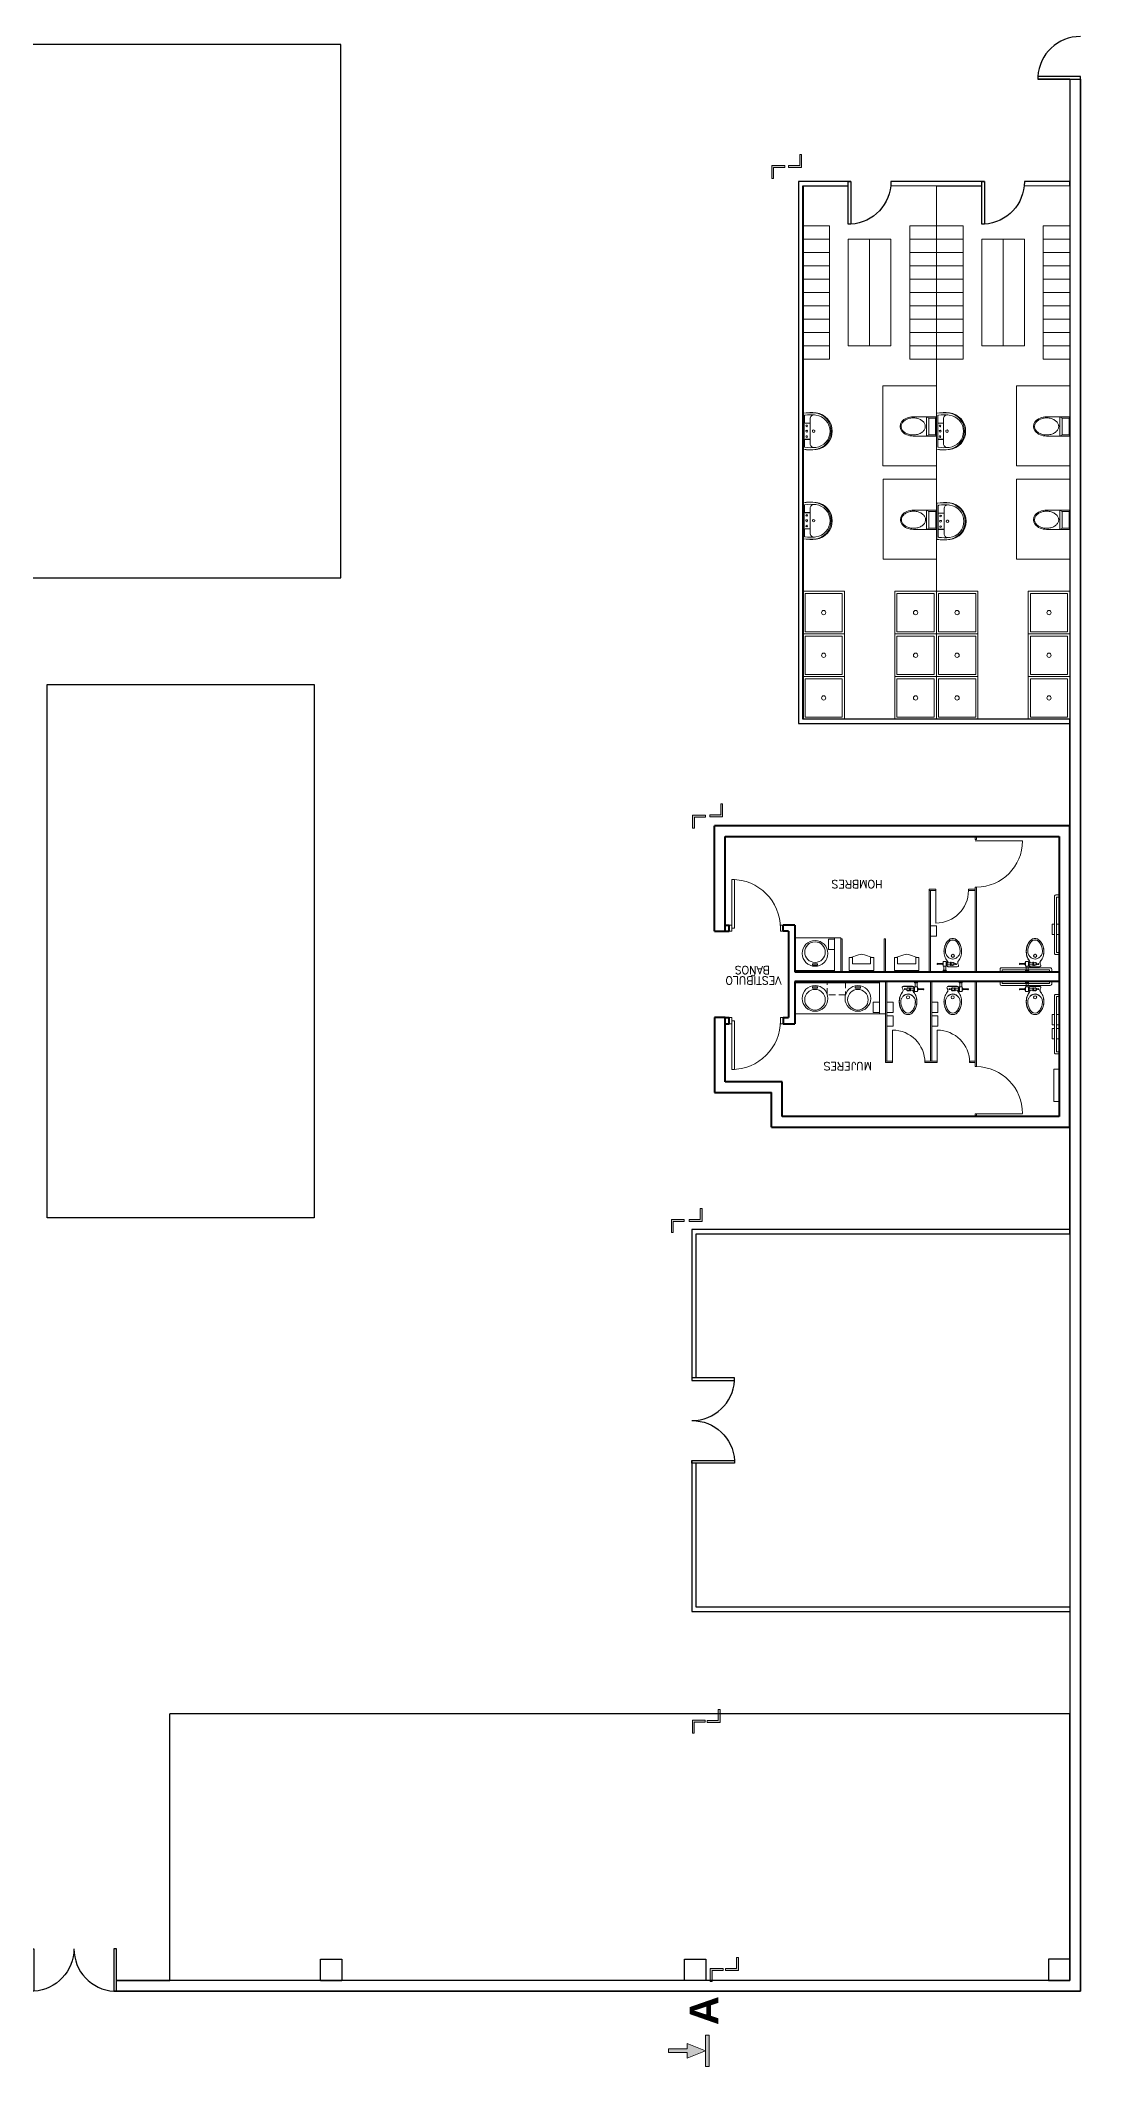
# Model space of a CAD drawing. Header units: millimetres. Extents: x 3014 to 3704, y 1026 to 1694.
# Drawn here: x 3508.9 to 3703.7, y 1026 to 1405.9 of the extents above; entities that cross this region are included whole.
import ezdxf

# ---------------------------------------------------------------- set-up
doc = ezdxf.new("R2010")
doc.units = ezdxf.units.MM
doc.linetypes.add('HIDDEN2', pattern=[0.1875, 0.125, -0.0625])
doc.linetypes.add('MORSE_D', pattern=[31.75, 12.7, -6.35, 0, -6.35, 0, -6.35])
doc.layers.add('082009 Linde Antigua', color=104, linetype='Continuous')
doc.layers.add('CARPINTERIA', color=255, linetype='Continuous')
for name, color, linetype, lineweight in [('A-MOBILIARIO FIJO', 23, 'Continuous', 5), ('A-MUROS', 51, 'Continuous', 40), ('A-PUERTAS', 31, 'Continuous', 13), ('A-TEXTO AREAS', 253, 'Continuous', 15)]:
    doc.layers.add(name, color=color, linetype=linetype, lineweight=lineweight)
doc.styles.add('LETREOS', font='simplex8.shx', dxfattribs={"height": 0.15})
doc.styles.get("Standard").update_dxf_attribs({"font": 'arial.ttf'})

# ---------------------------------------------------------------- blocks, each defined once
blk = doc.blocks.new('AG131')
for p, q in [((0.033, -0.5), (0.033, 0.5)), ((0.033, 0.5), (0.833, 0.5)), ((0.833, 0.375), (0.448, 0.375)), ((0.448, 0.375), (0.448, -0.375)), ((0.833, 0.5), (0.833, 0.375)), ((0.833, 0.437), (1.004, 0.118)), ((0.033, -0.5), (0.833, -0.5)), ((0.833, -0.375), (0.448, -0.375)), ((0.833, -0.437), (1.004, -0.118)), ((0.833, -0.5), (0.833, -0.375))]:
    blk.add_line(p, q)
blk.add_arc((0.784, 0), 0.25, 331.83304, 28.16696)
blk = doc.blocks.new('A1138DA', base_point=(8, 4.5))
for p, q in [((8.1, 4.6), (8.05, 4.6)), ((8.05, 4.6), (8.05, 4.4)), ((8.05, 4.4), (8.1, 4.4)), ((8.1, 4.4), (8.1, 4.6))]:
    blk.add_line(p, q)
for centre, radius in [((8.5, 4.5), 0.5), ((8.55, 4.5), 0.4)]:
    blk.add_circle(centre, radius)
blk = doc.blocks.new('37int 12')
at = {"layer": 'A-PUERTAS', "linetype": 'ByBlock'}
for points in [[(323.652, 21.756), (323.703, 21.756), (323.703, 21.873), (323.652, 21.873)], [(323.754, 21.815), (323.754, 20.9), (323.703, 20.9), (323.703, 21.815)], [(324.618, 21.756), (324.668, 21.756), (324.668, 21.873), (324.618, 21.873)]]:
    blk.add_lwpolyline(points, close=True, dxfattribs=at)
blk.add_arc((323.703, 21.815), 0.914, 270, 0, dxfattribs=at)
blk = doc.blocks.new('inodoro baño publico')
at = {"layer": 'A-MOBILIARIO FIJO', "ltscale": 0.001}
for p, q in [((-0.169, 0.066), (-0.169, -0.011)), ((-0.168, 0.066), (-0.168, -0.011)), ((-0.166, 0.079), (-0.166, 0.066)), ((-0.134, 0.079), (-0.134, 0.066)), ((-0.132, 0.066), (-0.132, -0.011)), ((-0.131, 0.066), (-0.131, -0.011)), ((-0.085, 0), (0.085, 0)), ((-0.294, -0.055), (-0.294, -0.055)), ((-0.189, -0.05), (-0.284, -0.045)), ((-0.189, -0.052), (-0.284, -0.047)), ((-0.189, -0.058), (-0.284, -0.063)), ((-0.189, -0.06), (-0.284, -0.065)), ((-0.122, -0.04), (-0.108, -0.04)), ((-0.122, -0.071), (-0.108, -0.071)), ((-0.044, -0.036), (-0.108, -0.036)), ((-0.044, -0.074), (-0.108, -0.074)), ((-0.093, -0.079), (-0.093, -0.074)), ((-0.092, -0.079), (-0.092, -0.074)), ((-0.085, -0.001), (0.085, -0.001)), ((-0.044, -0.04), (-0.03, -0.04)), ((-0.044, -0.071), (-0.03, -0.071)), ((0.001, -0.036), (-0.03, -0.036)), ((0.001, -0.074), (-0.03, -0.074)), ((0.092, -0.079), (0.092, -0.071)), ((0.093, -0.079), (0.093, -0.071))]:
    blk.add_line(p, q, dxfattribs=at)
for points in [[(-0.112, 0.094), (-0.188, 0.094), (-0.188, 0.081), (-0.112, 0.081), (-0.112, 0.094)], [(-0.122, 0.079), (-0.178, 0.079), (-0.178, 0.066), (-0.122, 0.066), (-0.122, 0.079)], [(-0.178, -0.036), (-0.189, -0.036), (-0.189, -0.074), (-0.178, -0.074), (-0.178, -0.036)], [(-0.122, -0.011), (-0.178, -0.011), (-0.178, -0.099), (-0.122, -0.099), (-0.122, -0.011)], [(-0.122, -0.027), (-0.122, -0.084), (-0.108, -0.084), (-0.108, -0.027), (-0.122, -0.027)], [(-0.044, -0.027), (-0.044, -0.084), (-0.03, -0.084), (-0.03, -0.027), (-0.044, -0.027)]]:
    blk.add_lwpolyline(points, dxfattribs=at)
for points in [[(-0.113, 0.093), (-0.187, 0.093), (-0.187, 0.082), (-0.113, 0.082)], [(-0.123, 0.078), (-0.177, 0.078), (-0.177, 0.067), (-0.123, 0.067)], [(-0.179, -0.037), (-0.188, -0.037), (-0.188, -0.073), (-0.179, -0.073)], [(-0.123, -0.012), (-0.177, -0.012), (-0.177, -0.098), (-0.123, -0.098)], [(-0.121, -0.028), (-0.121, -0.083), (-0.109, -0.083), (-0.109, -0.028)], [(-0.043, -0.028), (-0.043, -0.083), (-0.031, -0.083), (-0.031, -0.028)]]:
    blk.add_lwpolyline(points, close=True, dxfattribs=at)
for centre, radius in [((0.001, -0.206), 0.0298), ((0.001, -0.206), 0.0288), ((0.058, -0.052), 0.0096)]:
    blk.add_circle(centre, radius, dxfattribs=at)
for centre, radius, start, end in [((-0.085, -0.025), 0.025, 90, 184.6199), ((-0.284, -0.055), 0.01, 88.5679, 180), ((-0.284, -0.055), 0.01, 180, 271.4321), ((-0.284, -0.055), 0.008, 88.5679, 180), ((-0.284, -0.055), 0.008, 180, 271.4321), ((0.194, -0.291), 0.359, 164.4287, 180.0082), ((0.127, -0.291), 0.292, 180, 197.2579), ((0.194, -0.291), 0.358, 164.4287, 180.0082), ((0.127, -0.291), 0.291, 180, 197.2579), ((0.065, -0.262), 0.227, 138.7035, 162.7421), ((0.118, -0.304), 0.28, 195.3318, 212.9791), ((0.065, -0.262), 0.226, 138.7035, 162.7421), ((0.118, -0.304), 0.279, 195.3318, 212.9791), ((0.017, -0.291), 0.155, 157.3484, 179.9533), ((0.127, -0.291), 0.265, 180, 197.2579), ((0.017, -0.291), 0.154, 157.3484, 179.9533), ((0.127, -0.291), 0.264, 180, 197.2579), ((-0.011, -0.28), 0.124, 132.3178, 157.1642), ((0.119, -0.303), 0.253, 195.098, 212.5016), ((-0.011, -0.28), 0.123, 132.3178, 157.1642), ((0.119, -0.303), 0.252, 195.098, 212.5016), ((-0.085, -0.025), 0.024, 90, 184.6199), ((-0.085, -0.025), 0.025, 202.092, 206.9055), ((-0.143, -0.079), 0.05, 318.7035, 360), ((-0.143, -0.079), 0.051, 318.7035, 360), ((-0.004, -0.272), 0.124, 110.3998, 137.0732), ((-0.004, -0.272), 0.123, 110.3998, 137.0732), ((0, -0.242), 0.0977, 90, 118.9112), ((0, -0.242), 0.0967, 90, 118.9112), ((0.001, -0.055), 0.0288, 221.2951, 138.7049), ((0, -0.242), 0.0977, 61.0888, 90), ((0, -0.242), 0.0967, 61.0888, 90), ((0.001, -0.055), 0.019, 270, 90), ((0.004, -0.272), 0.124, 42.9268, 69.6002), ((0.004, -0.272), 0.123, 42.9268, 69.6002), ((0.085, -0.025), 0.025, 319.4189, 90), ((0.085, -0.025), 0.024, 319.4189, 90), ((0.139, -0.071), 0.0471, 139.4189, 179.0898), ((0.143, -0.079), 0.051, 180, 221.2965), ((0.139, -0.071), 0.0461, 139.4189, 179.0898), ((0.143, -0.079), 0.05, 180, 221.2965), ((0.011, -0.28), 0.123, 22.8358, 47.6822), ((-0.119, -0.303), 0.252, 327.4984, 344.902), ((0.011, -0.28), 0.124, 22.8358, 47.6822), ((-0.119, -0.303), 0.253, 327.4984, 344.902), ((-0.065, -0.262), 0.226, 17.2579, 41.2965), ((-0.065, -0.262), 0.227, 17.2579, 41.2965), ((-0.118, -0.304), 0.279, 327.0209, 344.6682), ((-0.118, -0.304), 0.28, 327.0209, 344.6682), ((-0.017, -0.291), 0.154, 0.0467, 22.6516), ((-0.127, -0.291), 0.264, 342.7421, 360), ((-0.017, -0.291), 0.155, 0.0467, 22.6516), ((-0.127, -0.291), 0.265, 342.7421, 360), ((-0.194, -0.291), 0.358, 359.9918, 15.5713), ((-0.127, -0.291), 0.291, 342.7421, 360), ((-0.194, -0.291), 0.359, 359.9918, 15.5713), ((-0.127, -0.291), 0.292, 342.7421, 360), ((0.06, -0.342), 0.21, 212.7314, 234.9862), ((0.06, -0.342), 0.209, 212.7314, 234.9862), ((0.06, -0.342), 0.183, 212.0544, 233.9659), ((0.06, -0.342), 0.182, 212.0544, 233.9659), ((0, -0.405), 0.125, 241.0888, 270), ((0, -0.405), 0.124, 241.0888, 270), ((0, -0.405), 0.0967, 241.0888, 270), ((0, -0.405), 0.0977, 241.0888, 270), ((0, -0.405), 0.0967, 270, 298.9112), ((0, -0.405), 0.0977, 270, 298.9112), ((0, -0.405), 0.124, 270, 298.9112), ((0, -0.405), 0.125, 270, 298.9112), ((-0.06, -0.342), 0.182, 306.0341, 327.9456), ((-0.06, -0.342), 0.183, 306.0341, 327.9456), ((-0.06, -0.342), 0.209, 305.0138, 327.2686), ((-0.06, -0.342), 0.21, 305.0138, 327.2686)]:
    blk.add_arc(centre, radius, start, end, dxfattribs=at)
blk = doc.blocks.new('bn07')
at = {"layer": 'A-MOBILIARIO FIJO', "linetype": 'ByBlock'}
for p, q in [((0.959, 5.702), (0.858, 5.702)), ((0.959, 5.093), (0.959, 5.702)), ((0.959, 5.093), (0.858, 5.093))]:
    blk.add_line(p, q, dxfattribs=at)
at = {"layer": 'A-MOBILIARIO FIJO'}
for p, q in [((2.407, 5.93), (1.543, 5.93)), ((2.407, 5.964), (2.407, 5.93)), ((2.432, 5.964), (2.407, 5.964)), ((2.432, 5.93), (2.407, 5.93)), ((2.432, 5.964), (2.432, 5.93)), ((2.407, 5.047), (2.407, 3.448)), ((2.432, 5.047), (2.407, 5.047)), ((2.432, 5.047), (2.432, 3.448)), ((2.432, 4.973), (2.534, 4.973)), ((2.432, 4.973), (2.432, 4.948)), ((2.432, 4.948), (2.534, 4.948)), ((2.534, 4.973), (2.534, 4.948)), ((3.143, 4.973), (3.143, 4.948)), ((3.143, 4.973), (3.372, 4.973)), ((3.143, 4.973), (3.143, 4.364)), ((3.143, 4.948), (3.372, 4.948)), ((3.245, 4.948), (3.245, 3.448)), ((3.245, 4.948), (3.27, 4.948)), ((3.27, 4.948), (3.27, 3.448)), ((3.372, 4.973), (3.372, 4.948)), ((3.982, 4.973), (3.982, 4.948)), ((3.982, 4.973), (4.109, 4.973)), ((3.982, 4.973), (3.982, 4.364)), ((3.982, 4.948), (4.109, 4.948)), ((4.109, 4.948), (4.109, 4.973)), ((4.226, 4.059), (5.807, 4.059)), ((4.34, 4.033), (4.34, 3.839)), ((2.407, 1.681), (2.407, 3.27)), ((2.432, 1.681), (2.432, 3.27)), ((3.267, 1.747), (3.267, 3.27)), ((3.293, 1.747), (3.293, 3.27)), ((4.113, 2.655), (4.113, 3.27)), ((4.138, 2.655), (4.138, 3.27)), ((4.922, 3.27), (4.922, 2.655)), ((5.179, 2.85), (5.179, 2.656)), ((3.166, 1.747), (3.166, 2.357)), ((4.138, 2.655), (4.113, 2.655)), ((4.922, 2.655), (4.947, 2.655)), ((5.065, 2.636), (5.807, 2.636)), ((2.432, 1.681), (2.407, 1.681)), ((2.432, 1.747), (2.556, 1.747)), ((2.432, 1.722), (2.432, 1.747)), ((2.432, 1.722), (2.556, 1.722)), ((2.556, 1.722), (2.556, 1.747)), ((3.166, 1.722), (3.166, 1.747)), ((3.166, 1.747), (3.293, 1.747)), ((3.166, 1.722), (3.293, 1.722)), ((3.267, 1.747), (3.293, 1.747)), ((3.293, 1.722), (3.293, 1.747)), ((2.407, 0.817), (1.543, 0.817)), ((2.432, 0.817), (2.407, 0.817)), ((2.432, 0.79), (2.407, 0.79)), ((2.407, 0.734), (2.407, 0.79)), ((2.432, 0.734), (2.432, 0.79)), ((2.407, 0.734), (2.432, 0.734))]:
    blk.add_line(p, q, dxfattribs=at)
at = {"layer": 'A-MOBILIARIO FIJO', "linetype": 'Continuous'}
for p, q in [((4.947, 2.636), (4.947, 3.269)), ((5.065, 3.269), (5.065, 2.636)), ((5.065, 2.636), (4.947, 2.636))]:
    blk.add_line(p, q, dxfattribs=at)
at = {"layer": 'A-MOBILIARIO FIJO'}
blk.add_lwpolyline([(4.109, 4.948), (4.083, 4.948), (4.083, 3.456), (4.109, 3.456)], close=True, dxfattribs=at)
for points in [[(0.87, 3.693), (0.921, 3.693, 0.414214), (0.946, 3.718), (0.946, 4.785, 0.414214), (0.921, 4.811), (0.87, 4.811)], [(0.997, 3.449), (0.997, 3.5, -0.414214), (1.023, 3.525), (1.937, 3.525, -0.414214), (1.962, 3.5), (1.962, 3.449)], [(0.997, 3.449), (0.997, 3.5, -0.414214), (1.023, 3.525), (1.937, 3.525, -0.414214), (1.962, 3.5), (1.962, 3.449)], [(0.997, 3.27), (0.997, 3.22, 0.414214), (1.023, 3.194), (1.937, 3.194, 0.414214), (1.962, 3.22), (1.962, 3.27)], [(0.87, 2.948), (0.921, 2.948, -0.414214), (0.946, 2.922), (0.946, 1.856, -0.414214), (0.921, 1.83), (0.87, 1.83)]]:
    blk.add_lwpolyline(points, format="xyb", dxfattribs=at)
for points in [[(0.87, 3.731), (0.908, 3.731), (0.908, 4.772), (0.87, 4.772)], [(0.908, 4.525), (0.871, 4.525)], [(0.871, 4.331), (0.908, 4.331)], [(0.908, 4.263), (0.871, 4.263)], [(0.946, 4.331), (0.985, 4.331), (0.985, 4.525), (0.946, 4.525)], [(0.946, 4.068), (0.985, 4.068), (0.985, 4.263), (0.946, 4.263)], [(3.245, 4.093), (3.131, 4.093), (3.131, 4.288), (3.245, 4.288)], [(3.245, 4.093), (3.131, 4.093), (3.131, 4.288), (3.245, 4.288)], [(4.083, 4.093), (3.969, 4.093), (3.969, 4.288), (4.083, 4.288)], [(0.871, 4.068), (0.908, 4.068)], [(3.245, 3.839), (3.131, 3.839), (3.131, 4.033), (3.245, 4.033)], [(3.245, 3.839), (3.131, 3.839), (3.131, 4.033), (3.245, 4.033)], [(4.083, 3.839), (3.969, 3.839), (3.969, 4.033), (4.083, 4.033)], [(4.34, 3.839), (4.226, 3.839), (4.226, 4.033), (4.34, 4.033)], [(4.34, 3.839), (4.226, 3.839), (4.226, 4.033), (4.34, 4.033)], [(1.035, 3.449), (1.035, 3.487), (1.924, 3.487), (1.924, 3.449)], [(1.035, 3.449), (1.035, 3.487), (1.924, 3.487), (1.924, 3.449)], [(1.035, 3.27), (1.035, 3.232), (1.924, 3.232), (1.924, 3.27)], [(0.87, 2.91), (0.908, 2.91), (0.908, 1.868), (0.87, 1.868)], [(5.179, 2.656), (5.065, 2.656), (5.065, 2.85), (5.179, 2.85)], [(5.179, 2.656), (5.065, 2.656), (5.065, 2.85), (5.179, 2.85)], [(0.871, 2.573), (0.908, 2.573)], [(0.908, 2.378), (0.871, 2.378)], [(0.946, 2.573), (0.985, 2.573), (0.985, 2.378), (0.946, 2.378)], [(3.267, 2.602), (3.153, 2.602), (3.153, 2.408), (3.267, 2.408)], [(3.267, 2.602), (3.153, 2.602), (3.153, 2.408), (3.267, 2.408)]]:
    blk.add_lwpolyline(points, dxfattribs=at)
at = {"layer": 'A-MOBILIARIO FIJO', "linetype": 'Continuous'}
blk.add_lwpolyline([(4.109, 4.059), (4.226, 4.059), (4.226, 3.449), (4.109, 3.449)], close=True, dxfattribs=at)
at = {"layer": 'A-MOBILIARIO FIJO', "linetype": 'ByBlock'}
for points in [[(5.807, 3.449), (5.807, 3.475), (4.226, 3.475), (4.226, 3.449)], [(5.807, 3.269), (5.807, 3.244), (5.065, 3.244), (5.065, 3.269)]]:
    blk.add_lwpolyline(points, dxfattribs=at)
at = {"layer": 'A-MOBILIARIO FIJO', "linetype": 'HIDDEN2'}
blk.add_lwpolyline([(4.858, 3.449), (4.858, 3.703), (5.201, 3.703), (5.201, 3.449)], close=True, dxfattribs=at)
at = {"layer": 'A-MOBILIARIO FIJO'}
for centre, radius, start, end in [((2.423, 5.927), 0.88, 179.8201, 268.9299), ((3.143, 4.973), 0.61, 180, 270), ((3.982, 4.973), 0.61, 180, 270), ((3.166, 1.747), 0.61, 90, 180), ((2.407, 0.817), 0.864, 90, 180)]:
    blk.add_arc(centre, radius, start, end, dxfattribs=at)
at = {"layer": 'A-MUROS', "linetype": 'Continuous'}
for p, q in [((6.249, 6.184), (0.658, 6.184)), ((0.658, 6.184), (0.658, 0.534)), ((6.249, 6.184), (6.249, 5.533)), ((0.858, 0.734), (0.858, 5.984)), ((0.858, 5.984), (6.049, 5.984)), ((6.049, 5.984), (6.049, 5.333)), ((6.049, 5.333), (7.112, 5.333)), ((7.312, 5.533), (6.249, 5.533)), ((7.112, 5.333), (7.112, 4.13)), ((7.312, 4.13), (7.312, 5.533)), ((5.807, 3.449), (5.807, 4.248)), ((6.026, 4.248), (5.807, 4.248)), ((6.026, 4.13), (6.026, 4.248)), ((7.042, 4.248), (7.042, 4.13)), ((7.112, 4.248), (7.042, 4.248)), ((5.925, 2.511), (5.925, 4.13)), ((6.026, 4.13), (5.925, 4.13)), ((7.112, 4.13), (7.312, 4.13)), ((5.807, 3.448), (0.858, 3.448)), ((5.807, 3.27), (0.858, 3.27)), ((5.807, 2.393), (5.807, 3.269)), ((5.807, 2.393), (6.026, 2.393)), ((5.925, 2.511), (6.026, 2.511)), ((6.026, 2.511), (6.026, 2.393)), ((7.112, 2.511), (7.042, 2.511)), ((7.042, 2.511), (7.042, 2.393)), ((7.112, 2.393), (7.042, 2.393)), ((7.312, 2.511), (7.112, 2.511)), ((7.112, 2.511), (7.112, 0.734)), ((0.658, 0.534), (7.312, 0.534)), ((7.112, 0.734), (0.858, 0.734))]:
    blk.add_line(p, q, dxfattribs=at)
at = {"layer": 'A-MUROS'}
blk.add_line((7.312, 2.511), (7.312, 0.534), dxfattribs=at)
at = {"layer": 'A-MUROS', "linetype": 'Continuous'}
blk.add_lwpolyline([(7.112, 4.13), (7.042, 4.13)], dxfattribs=at)
at = {"layer": 'A-MOBILIARIO FIJO', "rotation": 180}
blk.add_blockref('inodoro baño publico', (1.308, 3.542), dxfattribs=at)
at = {"layer": 'A-MOBILIARIO FIJO', "xscale": -1, "rotation": 180}
for p in [(2.85, 3.542), (3.688, 3.542)]:
    blk.add_blockref('inodoro baño publico', p, dxfattribs=at)
at = {"layer": 'A-MOBILIARIO FIJO', "extrusion": (0, 0, -1), "xscale": 0.4826000000014119, "yscale": 0.4826000000014119, "zscale": -0.4826}
for p, rotation in [((-4.628, 3.528), 90), ((-5.431, 3.167), 270)]:
    blk.add_blockref('A1138DA', p, dxfattribs=dict(at, rotation=rotation))
at = {"layer": 'A-MOBILIARIO FIJO'}
for name, p, xscale, yscale, zscale, rotation in [('A1138DA', (5.431, 3.528), 0.4826000000014119, 0.4826000000014119, 0.4826000000014119, 90), ('AG131', (3.715, 3.256), 0.3047999999969306, 0.4572000000030129, 0.6096, 270), ('AG131', (4.56, 3.256), 0.3047999999969306, 0.4572000000030129, 0.6096, 270)]:
    blk.add_blockref(name, p, dxfattribs=dict(at, xscale=xscale, yscale=yscale, zscale=zscale, rotation=rotation))
at = {"layer": 'A-MOBILIARIO FIJO', "xscale": -1}
for p in [(1.308, 3.176), (2.85, 3.176)]:
    blk.add_blockref('inodoro baño publico', p, dxfattribs=at)
at = {"layer": 'A-PUERTAS', "linetype": 'ByBlock', "rotation": 179.999999999987}
blk.add_blockref('37int 12', (330.695, 26.003), dxfattribs=at)
at = {"layer": 'A-PUERTAS', "linetype": 'ByBlock', "extrusion": (0, 0, -1), "zscale": -0.9999999999999998}
blk.add_blockref('37int 12', (-330.695, -19.363), dxfattribs=at)
at = {"layer": 'A-TEXTO AREAS', "linetype": 'ByBlock', "style": 'LETREOS'}
for s, p in [('MUJERES', (4.365, 4.966)), ('VESTIBULO', (6.062, 3.359)), ('BAÑOS', (6.275, 3.162)), ('HOMBRES', (4.165, 1.552))]:
    blk.add_text(s, height=0.15, dxfattribs=at).set_placement(p)
blk = doc.blocks.new('A$C35D072BF')
for p, q in [((0.8, 0.778), (0, 0.778)), ((0, 0), (0, 0.778)), ((0.8, 0), (0.8, 0.778)), ((0.76, 0.738), (0.04, 0.738)), ((0.04, 0.738), (0.04, 0.04)), ((0.76, 0.04), (0.76, 0.738)), ((0.04, 0.04), (0.76, 0.04)), ((0.8, 0), (0, 0))]:
    blk.add_line(p, q)
blk.add_circle((0.4, 0.389), 0.04)
blk = doc.blocks.new('A$C238C3AFD')
at = {"lineweight": 5}
for p, q in [((0, 0.246), (0, 0.68)), ((0.024, 0.666), (0, 0.68)), ((0, 0.68), (0.361, 0.68)), ((0.024, 0.535), (0, 0.492)), ((0.361, 0.492), (0, 0.492)), ((0.024, 0.68), (0.337, 0.68)), ((0.024, 0.535), (0.024, 0.666)), ((0.024, 0.666), (0.337, 0.666)), ((0.337, 0.535), (0.024, 0.535)), ((0.337, 0.666), (0.361, 0.68)), ((0.337, 0.666), (0.337, 0.535)), ((0.337, 0.535), (0.361, 0.492)), ((0.361, 0.246), (0.361, 0.68))]:
    blk.add_line(p, q, dxfattribs=at)
blk.add_ellipse((0.18, 0.246), major_axis=(0, 0.246), ratio=0.7331, start_param=1.570796, end_param=4.712389, dxfattribs=at)
blk.add_open_spline([(0.18, 0.472), (0.174, 0.472), (0.167, 0.472), (0.152, 0.469), (0.144, 0.467), (0.128, 0.46), (0.12, 0.456), (0.104, 0.445), (0.097, 0.439), (0.082, 0.425), (0.075, 0.417), (0.063, 0.4), (0.057, 0.391), (0.046, 0.37), (0.042, 0.36), (0.033, 0.337), (0.03, 0.326), (0.025, 0.301), (0.023, 0.289), (0.02, 0.264), (0.02, 0.251), (0.02, 0.226), (0.021, 0.213), (0.025, 0.189), (0.028, 0.177), (0.034, 0.153), (0.038, 0.142), (0.047, 0.12), (0.052, 0.11), (0.064, 0.091), (0.07, 0.082), (0.084, 0.066), (0.091, 0.059), (0.106, 0.046), (0.113, 0.041), (0.129, 0.032), (0.138, 0.028), (0.154, 0.023), (0.162, 0.021), (0.179, 0.02), (0.187, 0.02), (0.204, 0.022), (0.213, 0.024), (0.229, 0.03), (0.237, 0.034), (0.253, 0.044), (0.261, 0.05), (0.276, 0.064), (0.283, 0.072), (0.296, 0.089), (0.302, 0.098), (0.313, 0.118), (0.318, 0.129), (0.326, 0.151), (0.33, 0.163), (0.336, 0.187), (0.338, 0.2), (0.341, 0.225), (0.341, 0.238), (0.341, 0.264), (0.34, 0.276), (0.336, 0.301), (0.334, 0.314), (0.327, 0.338), (0.324, 0.349), (0.314, 0.371), (0.309, 0.382), (0.298, 0.401), (0.291, 0.41), (0.278, 0.426), (0.27, 0.434), (0.255, 0.446), (0.248, 0.452), (0.231, 0.461), (0.223, 0.464), (0.207, 0.47), (0.198, 0.471), (0.187, 0.472), (0.184, 0.472), (0.18, 0.472)], degree=3, knots=[0, 0, 0, 0, 0.129187, 0.129187, 0.292984, 0.292984, 0.456781, 0.456781, 0.620578, 0.620578, 0.784375, 0.784375, 0.948173, 0.948173, 1.11197, 1.11197, 1.275767, 1.275767, 1.439564, 1.439564, 1.603361, 1.603361, 1.767159, 1.767159, 1.930956, 1.930956, 2.094753, 2.094753, 2.25855, 2.25855, 2.422347, 2.422347, 2.586144, 2.586144, 2.749942, 2.749942, 2.913739, 2.913739, 3.077536, 3.077536, 3.241333, 3.241333, 3.406995, 3.406995, 3.572656, 3.572656, 3.738317, 3.738317, 3.903979, 3.903979, 4.06964, 4.06964, 4.235301, 4.235301, 4.400963, 4.400963, 4.566624, 4.566624, 4.732286, 4.732286, 4.897947, 4.897947, 5.063608, 5.063608, 5.22927, 5.22927, 5.394931, 5.394931, 5.560592, 5.560592, 5.726254, 5.726254, 5.891915, 5.891915, 6.057576, 6.057576, 6.223238, 6.223238, 6.283185, 6.283185, 6.283185, 6.283185], dxfattribs=at)
blk = doc.blocks.new('bn-14')
for p, q in [((-0.329, 0), (0.328, 0)), ((-0.291, -0.028), (-0.152, -0.028)), ((-0.232, -0.135), (0.232, -0.135)), ((-0.154, -0.039), (-0.154, -0.124)), ((-0.15, -0.039), (-0.15, -0.124)), ((-0.148, -0.025), (0.148, -0.025)), ((0.15, -0.039), (0.15, -0.124)), ((0.291, -0.028), (0.152, -0.028)), ((0.154, -0.039), (0.154, -0.124))]:
    blk.add_line(p, q)
for centre in [(-0.1, -0.07), (0.1, -0.07)]:
    blk.add_circle(centre, 0.015)
for centre, radius, start, end in [((-0.329, -0.01), 0.01, 90, 170.4361), ((0.328, -0.01), 0.01, 8.4763, 90), ((0.5, -0.15), 0.85, 170.4361, 186.4738), ((0.502, -0.134), 0.85, 171.5237, 185.8861), ((0, -0.202), 0.347, 187.0913, 352.9087), ((0, -0.185), 0.345, 185.9873, 354.0127), ((0.5, -0.15), 0.809, 171.9736, 186.4738), ((-0.232, -0.21), 0.075, 90, 184.723), ((0, -0.202), 0.306, 187.0913, 352.8682), ((-0.291, -0.038), 0.01, 90, 171.9736), ((-0.152, -0.026), 0.002, 270, 345.5225), ((-0.148, -0.027), 0.002, 90, 165.5225), ((0, -0.2), 0.023, 90, 270), ((0, -0.07), 0.0175, 90, 270), ((0, -0.07), 0.0175, 270, 90), ((0, -0.2), 0.023, 270, 90), ((0.148, -0.027), 0.002, 14.4775, 90), ((0.152, -0.026), 0.002, 194.4775, 270), ((0.232, -0.21), 0.075, 355.277, 90), ((0.291, -0.038), 0.01, 8.0264, 90), ((-0.5, -0.15), 0.809, 353.5262, 8.0264), ((-0.5, -0.15), 0.85, 353.5262, 9.5639), ((-0.502, -0.134), 0.85, 354.1139, 8.4763)]:
    blk.add_arc(centre, radius, start, end)

msp = doc.modelspace()

# ---------------------------------------------------------------- hatches: boundary and pattern name
h = msp.add_hatch(color=256)
h.set_gradient(color1=(19, 155, 72), color2=(19, 155, 72), tint=1)
h.paths.add_polyline_path([(3659.674, 1469.62), (3659.328, 1469.62), (3659.328, 1467.544), (3657.253, 1467.544), (3657.253, 1467.198), (3659.674, 1467.198)])
h.paths.add_polyline_path([(3656.4, 1467.523), (3653.979, 1467.523), (3653.979, 1465.102), (3654.325, 1465.102), (3654.325, 1467.177), (3656.4, 1467.177)])
h.paths.add_polyline_path([(3651.483, 1384.481), (3651.137, 1384.481), (3651.137, 1382.406), (3649.062, 1382.406), (3649.062, 1382.06), (3651.483, 1382.06)])
h.paths.add_polyline_path([(3648.322, 1382.415), (3645.901, 1382.415), (3645.901, 1379.994), (3646.247, 1379.994), (3646.247, 1382.069), (3648.322, 1382.069)])
h.paths.add_polyline_path([(3636.684, 1262.74), (3636.338, 1262.74), (3636.338, 1260.665), (3634.263, 1260.665), (3634.263, 1260.319), (3636.684, 1260.319)])
h.paths.add_polyline_path([(3633.467, 1260.59), (3631.046, 1260.59), (3631.046, 1258.169), (3631.392, 1258.169), (3631.392, 1260.244), (3633.467, 1260.244)])
h.paths.add_polyline_path([(3629.5, 1184.8), (3627.079, 1184.8), (3627.079, 1182.379), (3627.424, 1182.379), (3627.424, 1184.455), (3629.5, 1184.455)])
h.paths.add_polyline_path([(3632.836, 1186.875), (3632.49, 1186.875), (3632.49, 1184.8), (3630.415, 1184.8), (3630.415, 1184.454), (3632.836, 1184.454)])
h.paths.add_polyline_path([(3636.225, 1092.106), (3635.879, 1092.106), (3635.879, 1090.86), (3633.804, 1090.86), (3633.804, 1090.514), (3636.225, 1090.514)])
h.paths.add_polyline_path([(3633.436, 1090.93), (3631.015, 1090.93), (3631.015, 1088.509), (3631.361, 1088.509), (3631.361, 1090.584), (3633.436, 1090.584)])
h.paths.add_polyline_path([(3636.225, 1092.935), (3635.879, 1092.935), (3635.879, 1092.106), (3636.225, 1092.106)])
h.paths.add_polyline_path([(3634.71, 1041.923), (3634.364, 1041.923), (3634.364, 1044.344), (3636.783, 1044.344), (3636.783, 1043.999), (3634.71, 1043.999)])
h.paths.add_polyline_path([(3639.636, 1046.42), (3639.29, 1046.42), (3639.29, 1044.344), (3637.215, 1044.344), (3637.215, 1043.999), (3639.636, 1043.999)])
at = {"layer": '082009 Linde Antigua', "linetype": 'MORSE_D', "lineweight": 5}
h = msp.add_hatch(color=256, dxfattribs=at)
h.dxf.hatch_style = 1
h.paths.add_polyline_path([(3633.495, 1028.941), (3630.036, 1030.325), (3630.036, 1029.287), (3626.578, 1029.287), (3626.578, 1028.595), (3630.036, 1028.595), (3630.036, 1027.558)])
h = msp.add_hatch(color=256, dxfattribs=at)
h.dxf.hatch_style = 1
h.paths.add_polyline_path([(3634.187, 1031.881), (3633.495, 1031.881), (3633.495, 1026.001), (3634.187, 1026.001)])

# ---------------------------------------------------------------- linework, layer by layer
for p, q in [((3565.137, 1405.106), (3495.137, 1405.106)), ((3565.137, 1305.106), (3565.137, 1405.106)), ((3701.737, 1398.604), (3695.752, 1398.604)), ((3701.737, 1398.604), (3703.737, 1398.604)), ((3703.737, 1040.106), (3703.737, 1398.604)), ((3703.737, 1398.604), (3703.737, 1398.604)), ((3660.737, 1379.404), (3650.937, 1379.404)), ((3650.937, 1379.404), (3650.937, 1278.604)), ((3660.237, 1378.604), (3660.237, 1379.404)), ((3685.737, 1379.404), (3668.237, 1379.404)), ((3685.237, 1378.604), (3685.237, 1379.404)), ((3701.737, 1379.404), (3693.237, 1379.404)), ((3701.737, 1378.604), (3701.737, 1379.404)), ((3651.737, 1378.604), (3660.237, 1378.604)), ((3676.737, 1378.604), (3685.237, 1378.604)), ((3475.137, 1305.106), (3565.137, 1305.106)), ((3650.937, 1278.604), (3650.937, 1277.804)), ((3650.937, 1277.804), (3701.737, 1277.804)), ((3701.737, 1278.604), (3651.737, 1278.604)), ((3701.737, 1258.604), (3701.737, 1278.604)), ((3701.737, 1182.106), (3701.737, 1202.106)), ((3701.737, 1182.906), (3630.937, 1182.906)), ((3630.937, 1182.906), (3630.937, 1154.606)), ((3631.737, 1155.106), (3631.737, 1182.106)), ((3631.737, 1182.106), (3701.737, 1182.106)), ((3701.737, 1182.106), (3701.737, 1182.906)), ((3631.737, 1155.106), (3630.937, 1155.106)), ((3632.937, 1155.106), (3631.737, 1155.106)), ((3630.937, 1139.606), (3630.937, 1111.306)), ((3631.737, 1112.106), (3631.737, 1139.106)), ((3630.937, 1111.306), (3701.737, 1111.306)), ((3701.737, 1112.106), (3631.737, 1112.106)), ((3701.737, 1092.106), (3533.137, 1092.106)), ((3701.737, 1092.106), (3533.137, 1092.106)), ((3533.137, 1042.106), (3533.137, 1092.106)), ((3701.737, 1042.106), (3701.737, 1092.106)), ((3523.137, 1046.09), (3523.137, 1048.09)), ((3561.337, 1042.106), (3561.337, 1046.106)), ((3561.337, 1046.106), (3565.337, 1046.106)), ((3565.337, 1046.106), (3565.337, 1042.106)), ((3629.537, 1042.106), (3629.537, 1046.106)), ((3629.537, 1046.106), (3633.537, 1046.106)), ((3633.537, 1046.106), (3633.537, 1042.106)), ((3523.137, 1042.106), (3533.137, 1042.106)), ((3561.337, 1042.106), (3565.337, 1042.106)), ((3633.537, 1042.106), (3629.537, 1042.106)), ((3522.637, 1040.106), (3703.737, 1040.106))]:
    msp.add_line(p, q)
for points in [[(3703.737, 1398.604), (3703.737, 1040.106), (3522.637, 1040.106)], [(3701.737, 1398.604), (3701.737, 1042.106), (3523.137, 1042.106)]]:
    msp.add_lwpolyline(points)
for points in [[(3510.137, 1285.106), (3560.137, 1285.106), (3560.137, 1185.106), (3510.137, 1185.106)], [(3701.737, 1046.106), (3697.737, 1046.106), (3697.737, 1042.106), (3701.737, 1042.106)]]:
    msp.add_lwpolyline(points, close=True)
at = {"layer": '082009 Linde Antigua', "color": 18, "lineweight": 5, "true_color": 0x000000}
for p, q in [((3651.137, 1382.406, 24.167), (3651.137, 1384.481, 24.167)), ((3651.137, 1384.481, 24.167), (3651.483, 1384.481, 24.167)), ((3651.483, 1384.481, 24.167), (3651.483, 1382.06, 24.167)), ((3645.901, 1382.415, 24.167), (3645.901, 1379.994, 24.167)), ((3648.322, 1382.415, 24.167), (3645.901, 1382.415, 24.167)), ((3645.901, 1379.994, 24.167), (3646.247, 1379.994, 24.167)), ((3646.247, 1382.069, 24.167), (3646.247, 1379.994, 24.167)), ((3646.247, 1382.069, 24.167), (3648.322, 1382.069, 24.167)), ((3648.322, 1382.069, 24.167), (3648.322, 1382.415, 24.167)), ((3651.137, 1382.406, 24.167), (3649.062, 1382.406, 24.167)), ((3649.062, 1382.06, 24.167), (3649.062, 1382.406, 24.167)), ((3651.483, 1382.06, 24.167), (3649.062, 1382.06, 24.167)), ((3636.338, 1260.665, 24.167), (3636.338, 1262.74, 24.167)), ((3636.338, 1262.74, 24.167), (3636.684, 1262.74, 24.167)), ((3636.684, 1262.74, 24.167), (3636.684, 1260.319, 24.167)), ((3631.046, 1260.59, 24.167), (3631.046, 1258.169, 24.167)), ((3633.467, 1260.59, 24.167), (3631.046, 1260.59, 24.167)), ((3631.046, 1258.169, 24.167), (3631.392, 1258.169, 24.167)), ((3631.392, 1260.244, 24.167), (3631.392, 1258.169, 24.167)), ((3631.392, 1260.244, 24.167), (3633.467, 1260.244, 24.167)), ((3633.467, 1260.244, 24.167), (3633.467, 1260.59, 24.167)), ((3636.338, 1260.665, 24.167), (3634.263, 1260.665, 24.167)), ((3634.263, 1260.319, 24.167), (3634.263, 1260.665, 24.167)), ((3636.684, 1260.319, 24.167), (3634.263, 1260.319, 24.167)), ((3632.49, 1184.8, 24.167), (3632.49, 1186.875, 24.167)), ((3632.49, 1186.875, 24.167), (3632.836, 1186.875, 24.167)), ((3632.836, 1186.875, 24.167), (3632.836, 1184.454, 24.167)), ((3627.079, 1184.8, 24.167), (3627.079, 1182.379, 24.167)), ((3629.5, 1184.8, 24.167), (3627.079, 1184.8, 24.167)), ((3627.079, 1182.379, 24.167), (3627.424, 1182.379, 24.167)), ((3627.424, 1184.455, 24.167), (3627.424, 1182.379, 24.167)), ((3627.424, 1184.455, 24.167), (3629.5, 1184.455, 24.167)), ((3629.5, 1184.455, 24.167), (3629.5, 1184.8, 24.167)), ((3632.49, 1184.8, 24.167), (3630.415, 1184.8, 24.167)), ((3630.415, 1184.454, 24.167), (3630.415, 1184.8, 24.167)), ((3632.836, 1184.454, 24.167), (3630.415, 1184.454, 24.167)), ((3631.015, 1090.93, 24.167), (3631.015, 1088.509, 24.167)), ((3633.436, 1090.93, 24.167), (3631.015, 1090.93, 24.167)), ((3631.361, 1090.584, 24.167), (3631.361, 1088.509, 24.167)), ((3631.361, 1090.584, 24.167), (3633.436, 1090.584, 24.167)), ((3633.436, 1090.584, 24.167), (3633.436, 1090.93, 24.167)), ((3635.879, 1090.86, 24.167), (3633.804, 1090.86, 24.167)), ((3633.804, 1090.514, 24.167), (3633.804, 1090.86, 24.167)), ((3636.225, 1090.514, 24.167), (3633.804, 1090.514, 24.167)), ((3635.879, 1090.86, 24.167), (3635.879, 1092.935, 24.167)), ((3635.879, 1092.935, 24.167), (3636.225, 1092.935, 24.167)), ((3636.225, 1092.935, 24.167), (3636.225, 1090.514, 24.167)), ((3631.015, 1088.509, 24.167), (3631.361, 1088.509, 24.167)), ((3639.29, 1044.344, 48.335), (3639.29, 1046.42, 48.335)), ((3639.29, 1046.42, 48.335), (3639.636, 1046.42, 48.335)), ((3639.636, 1046.42, 48.335), (3639.636, 1043.999, 48.335)), ((3634.364, 1044.344, 24.167), (3634.364, 1041.923, 24.167)), ((3636.785, 1044.344, 24.167), (3634.364, 1044.344, 24.167)), ((3634.364, 1041.923, 24.167), (3634.71, 1041.923, 24.167)), ((3634.71, 1043.999, 24.167), (3634.71, 1041.923, 24.167)), ((3634.71, 1043.999, 24.167), (3636.785, 1043.999, 24.167)), ((3636.783, 1044.009, 24.167), (3636.783, 1044.355, 24.167)), ((3639.29, 1044.344, 48.335), (3637.215, 1044.344, 48.335)), ((3637.215, 1043.999, 48.335), (3637.215, 1044.344, 48.335)), ((3639.636, 1043.999, 48.335), (3637.215, 1043.999, 48.335)), ((3630.036, 1029.287, 24.167), (3630.036, 1030.325, 24.167)), ((3633.495, 1028.941, 24.167), (3630.036, 1030.325, 24.167)), ((3633.495, 1026.001, 24.167), (3633.495, 1031.881, 24.167)), ((3633.495, 1031.881, 24.167), (3634.187, 1031.881, 24.167)), ((3634.187, 1031.881, 24.167), (3634.187, 1026.001, 24.167)), ((3626.578, 1028.595, 24.167), (3626.578, 1029.287, 24.167)), ((3626.578, 1029.287, 24.167), (3630.036, 1029.287, 24.167)), ((3626.578, 1028.595, 24.167), (3630.036, 1028.595, 24.167)), ((3633.495, 1028.941, 24.167), (3630.036, 1027.558, 24.167)), ((3630.036, 1028.595, 24.167), (3630.036, 1027.558, 24.167)), ((3634.187, 1026.001, 24.167), (3633.495, 1026.001, 24.167))]:
    msp.add_line(p, q, dxfattribs=at)
at = {"layer": '082009 Linde Antigua', "lineweight": 5}
for p, q in [((3645.901, 1382.415, 24.167), (3647.976, 1382.415, 24.167)), ((3646.247, 1380.34, 24.167), (3646.247, 1382.069, 24.167)), ((3646.247, 1382.069, 24.167), (3647.976, 1382.069, 24.167)), ((3631.046, 1260.59, 24.167), (3633.121, 1260.59, 24.167)), ((3631.392, 1258.515, 24.167), (3631.392, 1260.244, 24.167)), ((3631.392, 1260.244, 24.167), (3633.121, 1260.244, 24.167)), ((3627.079, 1184.8, 24.167), (3629.154, 1184.8, 24.167)), ((3627.424, 1182.725, 24.167), (3627.424, 1184.455, 24.167)), ((3627.424, 1184.455, 24.167), (3629.154, 1184.455, 24.167)), ((3631.015, 1090.93, 24.167), (3633.09, 1090.93, 24.167)), ((3631.361, 1088.855, 24.167), (3631.361, 1090.584, 24.167)), ((3631.361, 1090.584, 24.167), (3633.09, 1090.584, 24.167))]:
    msp.add_line(p, q, dxfattribs=at)
at = {"layer": 'A-MOBILIARIO FIJO'}
for p, q in [((3660.237, 1378.604), (3651.737, 1378.604)), ((3651.737, 1378.604), (3651.737, 1328.604)), ((3685.237, 1378.604), (3668.197, 1378.604)), ((3676.737, 1378.604), (3668.237, 1378.604)), ((3676.737, 1378.604), (3671.737, 1378.604)), ((3685.237, 1378.604), (3676.737, 1378.604)), ((3676.737, 1378.604), (3676.737, 1278.604)), ((3701.737, 1378.604), (3693.197, 1378.604)), ((3701.737, 1378.604), (3693.197, 1378.604)), ((3701.737, 1378.604), (3693.237, 1378.604)), ((3701.737, 1278.604), (3701.737, 1378.604)), ((3668.237, 1368.604), (3660.237, 1368.604)), ((3660.237, 1368.604), (3660.237, 1348.604)), ((3660.237, 1348.604), (3660.237, 1368.604)), ((3660.237, 1368.604), (3668.237, 1368.604)), ((3668.237, 1368.604), (3664.237, 1368.604)), ((3664.237, 1368.604), (3664.237, 1348.604)), ((3668.237, 1368.604), (3668.237, 1348.604)), ((3671.737, 1371.104), (3671.737, 1353.604)), ((3693.237, 1368.604), (3685.237, 1368.604)), ((3685.237, 1368.604), (3685.237, 1348.604)), ((3685.237, 1348.604), (3685.237, 1368.604)), ((3685.237, 1368.604), (3693.237, 1368.604)), ((3693.237, 1368.604), (3689.237, 1368.604)), ((3689.237, 1368.604), (3689.237, 1348.604)), ((3693.237, 1368.604), (3693.237, 1348.604)), ((3671.737, 1353.604), (3676.737, 1353.604)), ((3676.737, 1353.604), (3676.737, 1338.604)), ((3668.237, 1348.604), (3660.237, 1348.604)), ((3693.237, 1348.604), (3685.237, 1348.604)), ((3701.737, 1346.104), (3701.737, 1341.104)), ((3676.737, 1341.104), (3666.737, 1341.104)), ((3666.737, 1341.104), (3666.737, 1326.104)), ((3701.737, 1341.104), (3691.737, 1341.104)), ((3691.737, 1341.104), (3691.737, 1326.104)), ((3701.737, 1341.104), (3701.737, 1335.304)), ((3666.737, 1326.104), (3676.737, 1326.104)), ((3691.737, 1326.104), (3701.737, 1326.104)), ((3701.737, 1326.104), (3701.737, 1323.604)), ((3701.737, 1326.104), (3701.737, 1323.604)), ((3676.786, 1323.604), (3666.786, 1323.604)), ((3666.786, 1323.604), (3666.786, 1308.604)), ((3701.737, 1323.604), (3691.737, 1323.604)), ((3691.737, 1323.604), (3691.737, 1308.604)), ((3701.737, 1323.604), (3701.737, 1317.804)), ((3666.786, 1308.604), (3676.737, 1308.604)), ((3691.737, 1308.604), (3701.737, 1308.604)), ((3676.737, 1302.604), (3668.957, 1302.604)), ((3676.737, 1278.604), (3676.737, 1302.604)), ((3676.737, 1302.604), (3684.517, 1302.604)), ((3676.737, 1278.604), (3676.737, 1302.604)), ((3677.137, 1295.004), (3677.137, 1302.204)), ((3693.957, 1294.604), (3693.957, 1302.604)), ((3693.957, 1302.604), (3701.737, 1302.604)), ((3677.137, 1287.004), (3677.137, 1294.204)), ((3693.957, 1286.604), (3693.957, 1294.604)), ((3693.957, 1294.604), (3701.737, 1294.604)), ((3677.137, 1279.004), (3677.137, 1286.204)), ((3701.737, 1286.604), (3693.957, 1286.604)), ((3701.737, 1278.604), (3701.737, 1286.604)), ((3701.737, 1278.604), (3701.737, 1286.604)), ((3651.737, 1278.604), (3701.737, 1278.604))]:
    msp.add_line(p, q, dxfattribs=at)
for points in [[(3676.737, 1376.104), (3676.737, 1378.604), (3671.737, 1378.604)], [(3681.737, 1378.604), (3676.737, 1378.604), (3676.737, 1376.104)], [(3676.737, 1376.104), (3676.737, 1373.604)], [(3676.737, 1373.604), (3676.737, 1376.104)], [(3696.737, 1378.604), (3701.737, 1378.604), (3701.737, 1376.104)], [(3701.737, 1376.104), (3701.737, 1373.604)], [(3671.737, 1371.104), (3676.737, 1371.104), (3676.737, 1373.604)], [(3676.737, 1373.604), (3676.737, 1371.104), (3681.737, 1371.104)], [(3701.737, 1373.604), (3701.737, 1371.104), (3696.737, 1371.104)]]:
    msp.add_lwpolyline(points, dxfattribs=at)
for points in [[(3651.737, 1371.104), (3651.737, 1368.604), (3656.737, 1368.604), (3656.737, 1371.104)], [(3651.737, 1368.604), (3651.737, 1366.104), (3656.737, 1366.104), (3656.737, 1368.604)], [(3671.737, 1371.104), (3671.737, 1368.604), (3676.737, 1368.604), (3676.737, 1371.104)], [(3671.737, 1368.604), (3671.737, 1366.104), (3676.737, 1366.104), (3676.737, 1368.604)], [(3676.737, 1371.104), (3676.737, 1368.604), (3681.737, 1368.604), (3681.737, 1371.104)], [(3676.737, 1368.604), (3676.737, 1366.104), (3681.737, 1366.104), (3681.737, 1368.604)], [(3701.737, 1371.104), (3701.737, 1368.604), (3696.737, 1368.604), (3696.737, 1371.104)], [(3701.737, 1368.604), (3701.737, 1366.104), (3696.737, 1366.104), (3696.737, 1368.604)], [(3651.737, 1366.104), (3651.737, 1363.604), (3656.737, 1363.604), (3656.737, 1366.104)], [(3671.737, 1366.104), (3671.737, 1363.604), (3676.737, 1363.604), (3676.737, 1366.104)], [(3676.737, 1366.104), (3676.737, 1363.604), (3681.737, 1363.604), (3681.737, 1366.104)], [(3701.737, 1366.104), (3701.737, 1363.604), (3696.737, 1363.604), (3696.737, 1366.104)], [(3651.737, 1363.604), (3651.737, 1361.104), (3656.737, 1361.104), (3656.737, 1363.604)], [(3651.737, 1361.104), (3651.737, 1358.604), (3656.737, 1358.604), (3656.737, 1361.104)], [(3671.737, 1363.604), (3671.737, 1361.104), (3676.737, 1361.104), (3676.737, 1363.604)], [(3671.737, 1361.104), (3671.737, 1358.604), (3676.737, 1358.604), (3676.737, 1361.104)], [(3676.737, 1363.604), (3676.737, 1361.104), (3681.737, 1361.104), (3681.737, 1363.604)], [(3676.737, 1361.104), (3676.737, 1358.604), (3681.737, 1358.604), (3681.737, 1361.104)], [(3701.737, 1363.604), (3701.737, 1361.104), (3696.737, 1361.104), (3696.737, 1363.604)], [(3701.737, 1361.104), (3701.737, 1358.604), (3696.737, 1358.604), (3696.737, 1361.104)], [(3651.737, 1358.604), (3651.737, 1356.104), (3656.737, 1356.104), (3656.737, 1358.604)], [(3651.737, 1356.104), (3651.737, 1353.604), (3656.737, 1353.604), (3656.737, 1356.104)], [(3671.737, 1358.604), (3671.737, 1356.104), (3676.737, 1356.104), (3676.737, 1358.604)], [(3671.737, 1356.104), (3671.737, 1353.604), (3676.737, 1353.604), (3676.737, 1356.104)], [(3676.737, 1358.604), (3676.737, 1356.104), (3681.737, 1356.104), (3681.737, 1358.604)], [(3676.737, 1356.104), (3676.737, 1353.604), (3681.737, 1353.604), (3681.737, 1356.104)], [(3701.737, 1358.604), (3701.737, 1356.104), (3696.737, 1356.104), (3696.737, 1358.604)], [(3701.737, 1356.104), (3701.737, 1353.604), (3696.737, 1353.604), (3696.737, 1356.104)], [(3656.737, 1353.604), (3656.737, 1351.104), (3651.737, 1351.104), (3651.737, 1353.604)], [(3676.737, 1353.604), (3676.737, 1351.104), (3671.737, 1351.104), (3671.737, 1353.604)], [(3681.737, 1353.604), (3681.737, 1351.104), (3676.737, 1351.104), (3676.737, 1353.604)], [(3701.737, 1353.604), (3701.737, 1351.104), (3696.737, 1351.104), (3696.737, 1353.604)], [(3656.737, 1351.104), (3656.737, 1348.604), (3651.737, 1348.604), (3651.737, 1351.104)], [(3656.737, 1348.604), (3656.737, 1346.104), (3651.737, 1346.104), (3651.737, 1348.604)], [(3676.737, 1351.104), (3676.737, 1348.604), (3671.737, 1348.604), (3671.737, 1351.104)], [(3676.737, 1348.604), (3676.737, 1346.104), (3671.737, 1346.104), (3671.737, 1348.604)], [(3681.737, 1351.104), (3681.737, 1348.604), (3676.737, 1348.604), (3676.737, 1351.104)], [(3681.737, 1348.604), (3681.737, 1346.104), (3676.737, 1346.104), (3676.737, 1348.604)], [(3701.737, 1351.104), (3701.737, 1348.604), (3696.737, 1348.604), (3696.737, 1351.104)], [(3701.737, 1348.604), (3701.737, 1346.104), (3696.737, 1346.104), (3696.737, 1348.604)]]:
    msp.add_lwpolyline(points, close=True, dxfattribs=at)
at = {"layer": 'A-MUROS'}
msp.add_line((3651.737, 1378.604), (3651.737, 1278.604), dxfattribs=at)
at = {"layer": 'CARPINTERIA'}
for points in [[(3703.737, 1406.604, 0.3960122), (3695.752, 1399.104), (3695.752, 1398.604), (3701.737, 1398.604)], [(3668.237, 1379.404, -0.3960122), (3660.737, 1371.419), (3660.237, 1371.419), (3660.237, 1379.404), (3660.737, 1379.404), (3660.737, 1371.419)], [(3693.237, 1379.404, -0.3960122), (3685.737, 1371.419), (3685.237, 1371.419), (3685.237, 1379.404), (3685.737, 1379.404), (3685.737, 1371.419)], [(3630.937, 1147.106, 0.3960122), (3638.921, 1154.606), (3638.921, 1155.106), (3632.937, 1155.106)], [(3630.937, 1147.106, -0.3960122), (3638.921, 1139.606), (3638.921, 1139.106), (3630.937, 1139.106), (3630.937, 1139.606), (3638.921, 1139.606)], [(3515.137, 1048.09, -0.3960122), (3507.637, 1040.106), (3507.137, 1040.106), (3507.137, 1048.09), (3507.637, 1048.09), (3507.637, 1040.106)], [(3515.137, 1048.09, 0.3960122), (3522.637, 1040.106), (3523.137, 1040.106), (3523.137, 1046.09)]]:
    msp.add_lwpolyline(points, format="xyb", dxfattribs=at)
for points in [[(3703.737, 1398.604), (3703.737, 1399.104), (3695.752, 1399.104)], [(3630.937, 1155.106), (3630.937, 1154.606), (3638.921, 1154.606)], [(3523.137, 1048.09), (3522.637, 1048.09), (3522.637, 1040.106)]]:
    msp.add_lwpolyline(points, dxfattribs=at)

# ---------------------------------------------------------------- block references
at = {"xscale": 10, "yscale": 10, "zscale": 10, "rotation": 180}
msp.add_blockref('bn07', (3708.313, 1263.947), dxfattribs=at)
at = {"layer": 'A-MOBILIARIO FIJO', "xscale": 10, "yscale": 10, "zscale": 10}
for name, p, rotation in [('bn-14', (3651.737, 1332.601), 89.99999999375811), ('A$C238C3AFD', (3669.947, 1335.304), 269.9999999937581), ('bn-14', (3676.737, 1332.601), 89.99999999375811), ('A$C238C3AFD', (3694.937, 1335.304), 269.9999999937581), ('bn-14', (3651.737, 1315.812), 89.99999999375811), ('bn-14', (3676.822, 1315.715), 89.99999999375811), ('A$C238C3AFD', (3669.996, 1317.804), 269.9999999937581), ('A$C238C3AFD', (3694.937, 1317.804), 269.9999999937581), ('A$C35D072BF', (3651.737, 1302.604), 269.9999999937581), ('A$C35D072BF', (3668.957, 1302.604), 269.9999999937581), ('A$C35D072BF', (3676.737, 1302.604), 269.9999999937581), ('A$C35D072BF', (3693.957, 1302.604), 269.9999999937581), ('A$C35D072BF', (3651.737, 1294.604), 269.9999999937581), ('A$C35D072BF', (3668.957, 1294.604), 269.9999999937581), ('A$C35D072BF', (3676.737, 1294.604), 269.9999999937581), ('A$C35D072BF', (3693.957, 1294.604), 269.9999999937581), ('A$C35D072BF', (3651.737, 1286.604), 269.9999999937581), ('A$C35D072BF', (3668.957, 1286.604), 269.9999999937581), ('A$C35D072BF', (3676.737, 1286.604), 269.9999999937581), ('A$C35D072BF', (3693.957, 1286.604), 269.9999999937581)]:
    msp.add_blockref(name, p, dxfattribs=dict(at, rotation=rotation))

# ---------------------------------------------------------------- texts
at = {"layer": '082009 Linde Antigua', "lineweight": 5, "insert": (3630.483, 1033.753, 24.167), "char_height": 5.4042, "attachment_point": 1, "rotation": 90}
msp.add_mtext('{\\fArial|b1|i0|c0|p34;A}', dxfattribs=at)

doc.saveas('drawing.dxf')
